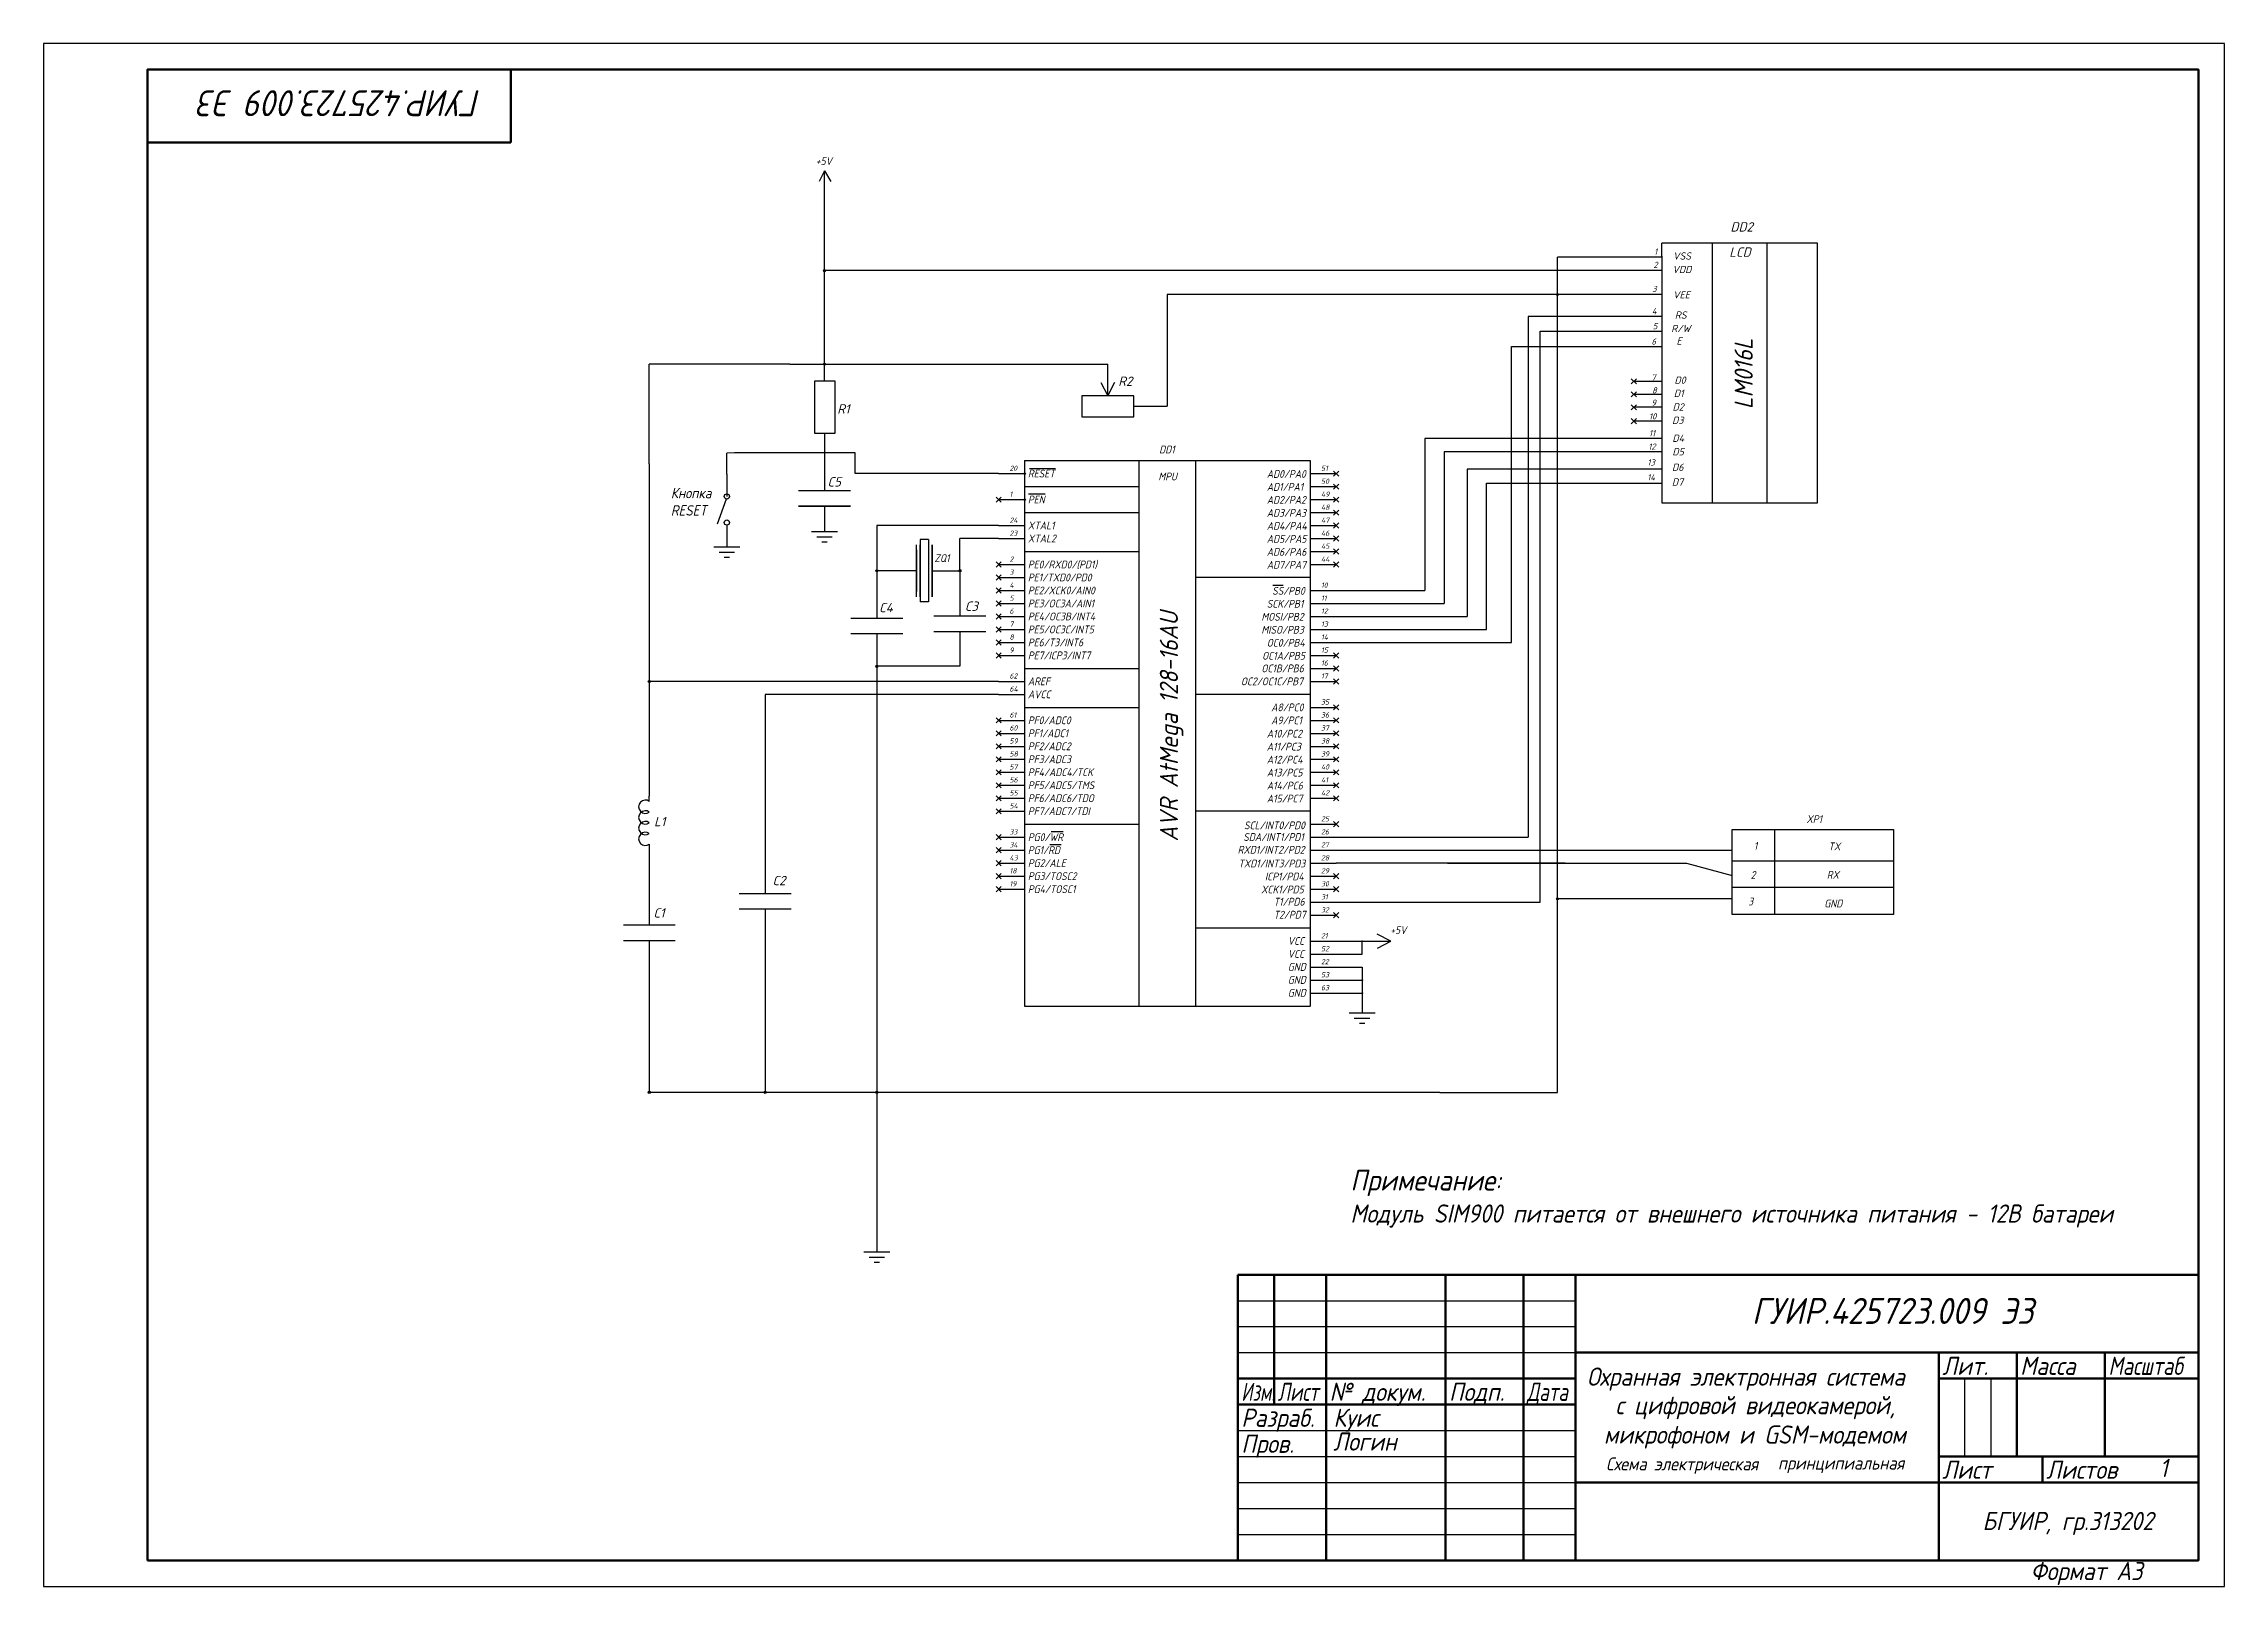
# Model space of a CAD drawing. Header units: millimetres. Extents: x 0 to 420, y 0 to 297.
import ezdxf

# ---------------------------------------------------------------- set-up
doc = ezdxf.new("R2010")
doc.units = ezdxf.units.MM
doc.header["$LTSCALE"] = 0.5
doc.styles.get("Standard").update_dxf_attribs({"font": 'isocpeui.ttf', "width": 0.9})

# ---------------------------------------------------------------- blocks, each defined once
blk = doc.blocks.new('Выключатель (разомкнутый)')
at = {"color": 7}
blk.add_line((0.027156, -0.00762), (0.264557, -0.092586), dxfattribs=at)
for centre in [(0, 0), (0.25, 0)]:
    blk.add_circle(centre, 0.025, dxfattribs=at)

msp = doc.modelspace()

# ---------------------------------------------------------------- hatches: boundary and pattern name
h = msp.add_hatch(color=256)
h.dxf.hatch_style = 1
h.set_gradient(color1=(255, 255, 255), tint=1, name='CYLINDER')
h.paths.add_polyline_path([(150.59, 253.77, 1), (150.19, 253.77, 1)])
h = msp.add_hatch(color=256)
h.dxf.hatch_style = 1
h.set_gradient(color1=(255, 255, 255), tint=1, name='CYLINDER')
h.paths.add_polyline_path([(291.75, 249.17, 1), (291.35, 249.17, 1)])
h = msp.add_hatch(color=256)
h.dxf.hatch_style = 1
h.set_gradient(color1=(255, 255, 255), tint=1, name='CYLINDER')
h.paths.add_polyline_path([(150.59, 235.78, 1), (150.19, 235.78, 1)])
h = msp.add_hatch(color=256)
h.dxf.hatch_style = 1
h.set_gradient(color1=(255, 255, 255), tint=1, name='CYLINDER')
h.paths.add_polyline_path([(160.67, 196, 1), (160.27, 196, 1)])
h = msp.add_hatch(color=256)
h.dxf.hatch_style = 1
h.set_gradient(color1=(255, 255, 255), tint=1, name='CYLINDER')
h.paths.add_polyline_path([(176.68, 196, 1), (176.28, 196, 1)])
h = msp.add_hatch(color=256)
h.dxf.hatch_style = 1
h.set_gradient(color1=(255, 255, 255), tint=1, name='CYLINDER')
h.paths.add_polyline_path([(160.67, 177.6, 1), (160.27, 177.6, 1)])
h = msp.add_hatch(color=256)
h.dxf.hatch_style = 1
h.set_gradient(color1=(255, 255, 255), tint=1, name='CYLINDER')
h.paths.add_polyline_path([(116.85, 174.69, 1), (116.45, 174.69, 1)])
h = msp.add_hatch(color=256)
h.dxf.hatch_style = 1
h.set_gradient(color1=(255, 255, 255), tint=1, name='CYLINDER')
h.paths.add_polyline_path([(291.75, 132.84, 1), (291.35, 132.84, 1)])
h = msp.add_hatch(color=256)
h.dxf.hatch_style = 1
h.set_gradient(color1=(255, 255, 255), tint=1, name='CYLINDER')
h.paths.add_polyline_path([(116.85, 95.58, 1), (116.45, 95.58, 1)])
h = msp.add_hatch(color=256)
h.dxf.hatch_style = 1
h.set_gradient(color1=(255, 255, 255), tint=1, name='CYLINDER')
h.paths.add_polyline_path([(139.15, 95.58, 1), (138.75, 95.58, 1)])
h = msp.add_hatch(color=256)
h.dxf.hatch_style = 1
h.set_gradient(color1=(255, 255, 255), tint=1, name='CYLINDER')
h.paths.add_polyline_path([(160.67, 95.58, 1), (160.27, 95.58, 1)])

# ---------------------------------------------------------------- linework, layer by layer
for p, q in [((20, 292.47), (90, 292.47)), ((90, 292.47), (90, 281.25)), ((150.39, 272.96), (149.38, 270.92)), ((150.39, 232.51), (150.39, 272.96)), ((150.39, 272.96), (151.59, 270.92)), ((291.55, 95.58), (291.55, 256.36)), ((311.66, 256.36), (291.55, 256.36)), ((311.66, 256.57), (311.66, 259.07)), ((341.66, 259.07), (311.66, 259.07)), ((311.66, 256.57), (311.66, 254.07)), ((321.38, 259.07), (321.38, 254.07)), ((331.88, 259.07), (331.88, 209.07)), ((341.66, 259.07), (338.66, 259.07)), ((341.66, 209.07), (341.66, 259.07)), ((311.66, 253.77), (150.39, 253.77)), ((311.66, 254.07), (311.66, 249.07)), ((321.38, 256.07), (321.38, 212.07)), ((321.38, 254.07), (321.38, 251.07)), ((321.38, 253.07), (321.38, 250.07)), ((331.88, 256.07), (331.88, 253.07)), ((311.66, 249.17), (216.39, 249.17)), ((216.39, 249.17), (216.39, 227.65)), ((311.66, 249.07), (311.66, 244.07)), ((321.38, 251.07), (321.38, 248.07)), ((321.38, 248.07), (321.38, 245.07)), ((311.66, 244.95), (285.94, 244.95)), ((285.94, 244.95), (285.94, 144.69)), ((311.66, 244.07), (311.66, 241.57)), ((321.38, 245.07), (321.38, 242.07)), ((288.2, 132.19), (288.2, 242.15)), ((288.2, 242.15), (311.66, 242.15)), ((311.66, 241.57), (311.66, 239.07)), ((321.38, 242.07), (321.38, 239.07)), ((116.65, 216.55), (116.65, 235.78)), ((143.72, 235.78), (116.65, 235.78)), ((143.72, 235.78), (204.97, 235.78)), ((204.97, 235.17), (204.97, 235.78)), ((282.72, 182.19), (282.72, 239.17)), ((282.72, 239.17), (311.66, 239.17)), ((311.66, 239.07), (311.66, 236.57)), ((311.66, 236.57), (311.66, 231.57)), ((321.38, 239.07), (321.38, 236.07)), ((321.38, 236.07), (321.38, 233.07)), ((150.46, 232.51), (148.46, 232.51)), ((148.46, 232.51), (148.46, 222.51)), ((152.46, 232.51), (150.46, 232.51)), ((152.46, 222.51), (152.46, 232.51)), ((203.64, 232.25), (204.97, 229.65)), ((204.97, 229.65), (204.97, 235.17)), ((204.97, 229.65), (206.33, 232.27)), ((306.77, 231.95), (305.77, 232.95)), ((305.77, 231.95), (306.77, 232.95)), ((311.66, 232.45), (306.27, 232.45)), ((311.66, 231.57), (311.66, 229.07)), ((321.38, 233.07), (321.38, 230.07)), ((199.97, 229.65), (199.97, 227.65)), ((209.97, 229.65), (199.97, 229.65)), ((199.97, 227.65), (199.97, 225.65)), ((209.97, 227.65), (209.97, 229.65)), ((209.97, 225.65), (209.97, 227.65)), ((209.97, 227.65), (216.39, 227.65)), ((306.77, 229.45), (305.77, 230.45)), ((305.77, 229.45), (306.77, 230.45)), ((306.77, 226.96), (305.77, 227.96)), ((305.77, 226.96), (306.77, 227.96)), ((311.66, 229.95), (306.27, 229.95)), ((311.66, 227.46), (306.27, 227.46)), ((311.66, 229.07), (311.66, 226.57)), ((321.38, 230.07), (321.38, 227.07)), ((321.38, 227.07), (321.38, 224.07)), ((199.97, 225.65), (209.97, 225.65)), ((306.77, 224.3), (305.77, 225.3)), ((305.77, 224.3), (306.77, 225.3)), ((311.66, 224.8), (306.27, 224.8)), ((311.66, 226.57), (311.66, 224.07)), ((311.66, 224.07), (311.66, 221.57)), ((321.38, 224.07), (321.38, 221.07)), ((133.06, 218.67), (131.58, 218.62)), ((131.58, 214.61), (131.58, 218.62)), ((156.32, 218.67), (133.06, 218.67)), ((148.46, 222.51), (150.46, 222.51)), ((150.39, 222.51), (150.39, 218.67)), ((150.39, 218.67), (150.39, 211.43)), ((150.46, 222.51), (152.46, 222.51)), ((156.32, 214.69), (156.32, 218.67)), ((265.99, 221.44), (265.99, 192.19)), ((311.66, 221.44), (265.99, 221.44)), ((311.66, 218.88), (269.75, 218.88)), ((269.75, 218.88), (269.75, 189.69)), ((311.66, 221.57), (311.66, 219.07)), ((311.66, 219.07), (311.66, 216.57)), ((321.38, 221.07), (321.38, 218.07)), ((116.65, 216.55), (116.65, 152.63)), ((131.58, 214.61), (131.58, 210.3)), ((178.97, 214.69), (156.32, 214.69)), ((183.93, 214.69), (178.97, 214.69)), ((183.93, 214.69), (188.93, 214.69)), ((188.93, 217.19), (188.93, 214.69)), ((188.93, 217.19), (210.93, 217.19)), ((188.93, 214.69), (188.93, 212.19)), ((189.9, 215.7), (194.89, 215.7)), ((210.93, 217.19), (221.93, 217.19)), ((210.93, 217.19), (210.93, 112.19)), ((221.93, 217.19), (243.93, 217.19)), ((221.93, 112.19), (221.93, 217.19)), ((243.93, 217.19), (243.93, 214.69)), ((243.93, 214.69), (243.93, 212.19)), ((243.93, 214.69), (248.93, 214.69)), ((249.43, 214.19), (248.43, 215.19)), ((248.43, 214.19), (249.43, 215.19)), ((274.18, 215.56), (274.18, 187.19)), ((311.66, 215.56), (274.18, 215.56)), ((311.66, 216.57), (311.66, 214.07)), ((321.38, 218.07), (321.38, 215.07)), ((321.38, 215.07), (321.38, 209.07)), ((145.39, 211.43), (155.39, 211.43)), ((184.43, 209.19), (183.43, 210.19)), ((183.43, 209.19), (184.43, 210.19)), ((188.93, 212.19), (188.93, 209.69)), ((188.93, 212.19), (210.93, 212.19)), ((189.65, 210.81), (192.91, 210.81)), ((243.93, 212.19), (243.93, 209.69)), ((243.93, 212.19), (248.93, 212.19)), ((249.43, 211.69), (248.43, 212.69)), ((248.43, 211.69), (249.43, 212.69)), ((249.43, 209.19), (248.43, 210.19)), ((248.43, 209.19), (249.43, 210.19)), ((277.86, 184.69), (277.86, 212.84)), ((277.86, 212.84), (311.66, 212.84)), ((311.66, 214.07), (311.66, 209.07)), ((321.38, 212.07), (321.38, 212.07)), ((155.39, 208.43), (145.39, 208.43)), ((145.39, 208.43), (155.39, 208.43)), ((150.39, 208.43), (150.39, 203.53)), ((183.93, 209.69), (188.93, 209.69)), ((188.93, 209.69), (188.93, 207.19)), ((188.93, 207.19), (188.93, 204.69)), ((188.93, 207.19), (210.93, 207.19)), ((243.93, 209.69), (243.93, 207.19)), ((243.93, 209.69), (248.93, 209.69)), ((243.93, 207.19), (243.93, 204.69)), ((243.93, 207.19), (248.93, 207.19)), ((249.43, 206.69), (248.43, 207.69)), ((248.43, 206.69), (249.43, 207.69)), ((311.66, 209.07), (341.66, 209.07)), ((131.58, 204.76), (131.58, 200.59)), ((147.89, 203.53), (152.89, 203.53)), ((148.89, 202.53), (151.89, 202.53)), ((178.65, 204.69), (160.47, 204.69)), ((160.47, 204.69), (160.47, 186.89)), ((170.4, 202), (168.8, 202)), ((168.8, 201.99), (168.8, 189.99)), ((170.4, 202), (170.4, 190)), ((180.13, 202.19), (176.48, 202.19)), ((176.48, 196), (176.48, 202.19)), ((183.93, 204.69), (178.65, 204.69)), ((183.93, 202.19), (180.13, 202.19)), ((183.93, 204.69), (188.93, 204.69)), ((183.93, 202.19), (188.93, 202.19)), ((188.93, 204.69), (188.93, 202.19)), ((188.93, 202.19), (188.93, 199.69)), ((243.93, 204.69), (243.93, 202.19)), ((243.93, 204.69), (248.93, 204.69)), ((243.93, 202.19), (243.93, 199.69)), ((243.93, 202.19), (248.93, 202.19)), ((249.43, 204.19), (248.43, 205.19)), ((248.43, 204.19), (249.43, 205.19)), ((249.43, 201.69), (248.43, 202.69)), ((248.43, 201.69), (249.43, 202.69)), ((129.08, 200.59), (134.08, 200.59)), ((130.08, 199.59), (133.08, 199.59)), ((131.08, 198.59), (132.08, 198.59)), ((131.58, 198.59), (131.85, 198.59)), ((149.89, 201.53), (150.89, 201.53)), ((150.39, 201.53), (150.66, 201.53)), ((168.1, 191), (168.1, 201)), ((168.1, 200), (168.1, 196)), ((168.8, 195.99), (168.8, 201)), ((171.1, 201), (171.1, 191)), ((171.1, 191), (171.1, 201)), ((184.43, 196.69), (183.43, 197.69)), ((183.43, 196.69), (184.43, 197.69)), ((188.93, 199.69), (188.93, 197.19)), ((188.93, 199.69), (210.93, 199.69)), ((243.93, 199.69), (243.93, 197.19)), ((243.93, 199.69), (248.93, 199.69)), ((249.43, 199.19), (248.43, 200.19)), ((248.43, 199.19), (249.43, 200.19)), ((249.43, 196.69), (248.43, 197.69)), ((248.43, 196.69), (249.43, 197.69)), ((168.1, 196), (160.47, 196)), ((168.1, 196), (168.1, 192)), ((168.8, 191), (168.8, 195.99)), ((171.1, 196), (176.48, 196)), ((176.48, 196), (176.48, 191.56)), ((184.43, 194.19), (183.43, 195.19)), ((183.43, 194.19), (184.43, 195.19)), ((183.93, 197.19), (188.93, 197.19)), ((183.93, 194.69), (188.93, 194.69)), ((188.93, 197.19), (188.93, 194.69)), ((188.93, 194.69), (188.93, 192.19)), ((243.93, 194.69), (221.93, 194.69)), ((236.73, 193.24), (238.72, 193.24)), ((243.93, 197.19), (243.93, 194.69)), ((243.93, 197.19), (248.93, 197.19)), ((243.93, 194.69), (243.93, 192.19)), ((170.4, 190), (168.8, 190)), ((176.48, 191.56), (176.48, 187.33)), ((184.43, 191.69), (183.43, 192.69)), ((183.43, 191.69), (184.43, 192.69)), ((184.43, 189.19), (183.43, 190.19)), ((183.43, 189.19), (184.43, 190.19)), ((183.93, 192.19), (188.93, 192.19)), ((183.93, 189.69), (188.93, 189.69)), ((188.93, 192.19), (188.93, 189.69)), ((188.93, 189.69), (188.93, 187.19)), ((243.93, 192.19), (243.93, 189.69)), ((243.93, 192.19), (248.93, 192.19)), ((243.93, 189.69), (243.93, 187.19)), ((243.93, 189.69), (248.93, 189.69)), ((248.93, 192.19), (265.99, 192.19)), ((248.93, 189.69), (269.75, 189.69)), ((155.47, 186.89), (165.47, 186.89)), ((171.48, 187.33), (181.48, 187.33)), ((184.43, 186.69), (183.43, 187.69)), ((183.43, 186.69), (184.43, 187.69)), ((184.43, 184.19), (183.43, 185.19)), ((183.43, 184.19), (184.43, 185.19)), ((183.93, 187.19), (188.93, 187.19)), ((188.93, 187.19), (188.93, 184.69)), ((243.93, 187.19), (243.93, 184.69)), ((243.93, 187.19), (248.93, 187.19)), ((248.93, 187.19), (274.18, 187.19)), ((155.47, 183.89), (165.47, 183.89)), ((160.47, 183.89), (160.47, 89.65)), ((160.47, 181.45), (160.47, 64.87)), ((171.48, 184.33), (181.48, 184.33)), ((176.48, 184.33), (176.48, 177.6)), ((184.43, 181.69), (183.43, 182.69)), ((183.43, 181.69), (184.43, 182.69)), ((183.93, 184.69), (188.93, 184.69)), ((183.93, 182.19), (188.93, 182.19)), ((188.93, 184.69), (188.93, 182.19)), ((188.93, 182.19), (188.93, 179.69)), ((243.93, 184.69), (243.93, 182.19)), ((243.93, 184.69), (248.93, 184.69)), ((243.93, 182.19), (243.93, 179.69)), ((243.93, 182.19), (248.93, 182.19)), ((248.93, 184.69), (269.75, 184.69)), ((248.93, 182.19), (265.99, 182.19)), ((265.99, 182.19), (282.72, 182.19)), ((269.75, 184.69), (277.86, 184.69)), ((176.48, 177.6), (160.47, 177.6)), ((184.43, 179.19), (183.43, 180.19)), ((183.43, 179.19), (184.43, 180.19)), ((183.93, 179.69), (188.93, 179.69)), ((188.93, 179.69), (188.93, 177.19)), ((188.93, 177.19), (188.93, 174.69)), ((188.93, 177.19), (210.93, 177.19)), ((243.93, 179.69), (243.93, 177.19)), ((243.93, 179.69), (248.93, 179.69)), ((243.93, 177.19), (243.93, 174.69)), ((243.93, 177.19), (248.93, 177.19)), ((249.43, 179.19), (248.43, 180.19)), ((248.43, 179.19), (249.43, 180.19)), ((249.43, 176.69), (248.43, 177.69)), ((248.43, 176.69), (249.43, 177.69)), ((183.93, 174.69), (116.65, 174.69)), ((183.93, 174.69), (188.93, 174.69)), ((188.93, 174.69), (188.93, 172.19)), ((243.93, 174.69), (243.93, 172.19)), ((243.93, 174.69), (248.93, 174.69)), ((249.43, 174.19), (248.43, 175.19)), ((248.43, 174.19), (249.43, 175.19)), ((183.93, 172.19), (138.95, 172.19)), ((138.95, 172.19), (138.95, 133.89)), ((183.93, 172.19), (188.93, 172.19)), ((188.93, 172.19), (188.93, 169.69)), ((188.93, 169.69), (188.93, 167.19)), ((188.93, 169.69), (210.93, 169.69)), ((243.93, 172.19), (221.93, 172.19)), ((243.93, 172.19), (243.93, 169.69)), ((243.93, 169.69), (243.93, 167.19)), ((243.93, 169.69), (248.93, 169.69)), ((249.43, 169.19), (248.43, 170.19)), ((248.43, 169.19), (249.43, 170.19)), ((184.43, 166.69), (183.43, 167.69)), ((183.43, 166.69), (184.43, 167.69)), ((184.43, 164.19), (183.43, 165.19)), ((183.43, 164.19), (184.43, 165.19)), ((183.93, 167.19), (188.93, 167.19)), ((183.93, 164.69), (188.93, 164.69)), ((188.93, 167.19), (188.93, 164.69)), ((188.93, 164.69), (188.93, 162.19)), ((243.93, 167.19), (243.93, 164.69)), ((243.93, 167.19), (248.93, 167.19)), ((243.93, 164.69), (243.93, 162.19)), ((243.93, 164.69), (248.93, 164.69)), ((249.43, 166.69), (248.43, 167.69)), ((248.43, 166.69), (249.43, 167.69)), ((249.43, 164.19), (248.43, 165.19)), ((248.43, 164.19), (249.43, 165.19)), ((184.43, 161.69), (183.43, 162.69)), ((183.43, 161.69), (184.43, 162.69)), ((184.43, 159.19), (183.43, 160.19)), ((183.43, 159.19), (184.43, 160.19)), ((183.93, 162.19), (188.93, 162.19)), ((183.93, 159.69), (188.93, 159.69)), ((188.93, 162.19), (188.93, 159.69)), ((188.93, 159.69), (188.93, 157.19)), ((243.93, 162.19), (243.93, 159.69)), ((243.93, 162.19), (248.93, 162.19)), ((243.93, 159.69), (243.93, 157.19)), ((243.93, 159.69), (248.93, 159.69)), ((249.43, 161.69), (248.43, 162.69)), ((248.43, 161.69), (249.43, 162.69)), ((249.43, 159.19), (248.43, 160.19)), ((248.43, 159.19), (249.43, 160.19)), ((184.43, 156.69), (183.43, 157.69)), ((183.43, 156.69), (184.43, 157.69)), ((183.93, 157.19), (188.93, 157.19)), ((188.93, 157.19), (188.93, 154.69)), ((243.93, 157.19), (243.93, 154.69)), ((243.93, 157.19), (248.93, 157.19)), ((249.43, 156.69), (248.43, 157.69)), ((248.43, 156.69), (249.43, 157.69)), ((184.43, 154.19), (183.43, 155.19)), ((183.43, 154.19), (184.43, 155.19)), ((184.43, 151.69), (183.43, 152.69)), ((183.43, 151.69), (184.43, 152.69)), ((183.93, 154.69), (188.93, 154.69)), ((183.93, 152.19), (188.93, 152.19)), ((188.93, 154.69), (188.93, 152.19)), ((188.93, 152.19), (188.93, 149.69)), ((243.93, 154.69), (243.93, 152.19)), ((243.93, 154.69), (248.93, 154.69)), ((243.93, 152.19), (243.93, 149.69)), ((243.93, 152.19), (248.93, 152.19)), ((249.43, 154.19), (248.43, 155.19)), ((248.43, 154.19), (249.43, 155.19)), ((249.43, 151.69), (248.43, 152.69)), ((248.43, 151.69), (249.43, 152.69)), ((184.43, 149.19), (183.43, 150.19)), ((183.43, 149.19), (184.43, 150.19)), ((183.93, 149.69), (188.93, 149.69)), ((188.93, 149.69), (188.93, 147.19)), ((188.93, 147.19), (188.93, 144.69)), ((188.93, 147.19), (210.93, 147.19)), ((243.93, 149.69), (221.93, 149.69)), ((243.93, 149.69), (243.93, 147.19)), ((243.93, 147.19), (243.93, 144.69)), ((243.93, 147.19), (248.93, 147.19)), ((249.43, 146.69), (248.43, 147.69)), ((248.43, 146.69), (249.43, 147.69)), ((116.65, 143.35), (116.65, 127.81)), ((184.43, 144.19), (183.43, 145.19)), ((183.43, 144.19), (184.43, 145.19)), ((183.93, 144.69), (188.93, 144.69)), ((188.93, 144.69), (188.93, 142.19)), ((193.8, 143.28), (195.99, 143.28)), ((194.03, 145.79), (196.37, 145.79)), ((243.93, 144.69), (243.93, 142.19)), ((243.93, 144.69), (248.93, 144.69)), ((248.93, 144.69), (285.94, 144.69)), ((333.37, 146.21), (333.37, 129.79)), ((184.43, 141.69), (183.43, 142.69)), ((183.43, 141.69), (184.43, 142.69)), ((184.43, 139.19), (183.43, 140.19)), ((183.43, 139.19), (184.43, 140.19)), ((183.93, 142.19), (188.93, 142.19)), ((183.93, 139.69), (188.93, 139.69)), ((188.93, 142.19), (188.93, 139.69)), ((188.93, 139.69), (188.93, 137.19)), ((243.93, 142.19), (243.93, 139.69)), ((243.93, 142.19), (248.93, 142.19)), ((243.93, 139.69), (243.93, 137.19)), ((243.93, 139.69), (248.93, 139.69)), ((248.93, 142.19), (325.21, 142.19)), ((293.03, 139.69), (248.93, 139.69)), ((270.38, 139.69), (316.42, 139.69)), ((316.42, 139.69), (325.21, 137.34)), ((325.21, 140.16), (356.3, 140.16)), ((184.43, 136.69), (183.43, 137.69)), ((183.43, 136.69), (184.43, 137.69)), ((184.43, 134.19), (183.43, 135.19)), ((183.43, 134.19), (184.43, 135.19)), ((183.93, 137.19), (188.93, 137.19)), ((183.93, 134.69), (188.93, 134.69)), ((188.93, 137.19), (188.93, 134.69)), ((188.93, 134.69), (188.93, 132.19)), ((243.93, 137.19), (243.93, 134.69)), ((243.93, 137.19), (248.93, 137.19)), ((243.93, 134.69), (243.93, 132.19)), ((243.93, 134.69), (248.93, 134.69)), ((249.43, 136.69), (248.43, 137.69)), ((248.43, 136.69), (249.43, 137.69)), ((249.43, 134.19), (248.43, 135.19)), ((248.43, 134.19), (249.43, 135.19)), ((325.21, 135.05), (356.3, 135.05)), ((133.95, 133.89), (143.95, 133.89)), ((133.95, 130.89), (143.95, 130.89)), ((138.95, 130.89), (138.95, 95.58)), ((188.93, 132.19), (188.93, 129.69)), ((243.93, 132.19), (243.93, 129.69)), ((243.93, 132.19), (248.93, 132.19)), ((248.93, 132.19), (288.2, 132.19)), ((325.21, 132.84), (291.55, 132.84)), ((111.65, 127.81), (121.65, 127.81)), ((188.93, 129.69), (188.93, 127.19)), ((188.93, 127.19), (188.93, 124.69)), ((243.93, 127.19), (221.93, 127.19)), ((243.93, 129.69), (243.93, 127.19)), ((243.93, 129.69), (248.93, 129.69)), ((243.93, 127.19), (243.93, 124.69)), ((249.43, 129.19), (248.43, 130.19)), ((248.43, 129.19), (249.43, 130.19)), ((259.47, 124.69), (256.86, 126.05)), ((111.65, 124.81), (121.65, 124.81)), ((116.65, 124.81), (116.65, 95.58)), ((188.93, 124.69), (188.93, 122.19)), ((188.93, 122.19), (188.93, 119.69)), ((243.93, 124.69), (243.93, 122.19)), ((243.93, 124.69), (248.93, 124.69)), ((243.93, 122.19), (243.93, 119.69)), ((243.93, 122.19), (248.93, 122.19)), ((248.93, 124.69), (259.47, 124.69)), ((248.93, 122.19), (253.93, 122.19)), ((253.93, 122.19), (253.93, 124.69)), ((256.87, 123.36), (259.47, 124.69)), ((188.93, 119.69), (188.93, 117.19)), ((243.93, 119.69), (243.93, 117.19)), ((243.93, 119.69), (248.93, 119.69)), ((248.93, 119.69), (253.93, 119.69)), ((253.93, 119.69), (253.93, 114.69)), ((188.93, 117.19), (188.93, 114.69)), ((188.93, 114.69), (188.93, 112.19)), ((243.93, 117.19), (243.93, 114.69)), ((243.93, 117.19), (248.93, 117.19)), ((243.93, 114.69), (243.93, 112.19)), ((243.93, 114.69), (248.93, 114.69)), ((248.93, 117.19), (253.93, 117.19)), ((248.93, 114.69), (253.93, 114.69)), ((253.93, 114.69), (253.93, 110.87)), ((188.93, 112.19), (210.93, 112.19)), ((210.93, 112.19), (221.93, 112.19)), ((221.93, 112.19), (243.93, 112.19)), ((251.43, 110.87), (256.43, 110.87)), ((252.43, 109.87), (255.43, 109.87)), ((253.43, 108.87), (254.43, 108.87)), ((253.93, 108.87), (254.2, 108.87)), ((138.38, 95.58), (116.65, 95.58)), ((268.9, 95.58), (138.18, 95.58)), ((268.9, 95.58), (291.55, 95.58)), ((157.97, 64.87), (162.97, 64.87)), ((158.97, 63.87), (161.97, 63.87)), ((159.97, 62.87), (160.97, 62.87)), ((160.47, 62.87), (160.74, 62.87)), ((365, 45.47), (365, 40.47))]:
    msp.add_line(p, q)
at = {"lineweight": 60}
for p, q in [((90, 292.47), (90, 278.47)), ((90, 278.47), (20, 278.47)), ((415, 60.47), (230, 60.47)), ((230, 5.47), (230, 60.47)), ((237, 60.47), (237, 35.47)), ((247, 5.47), (247, 60.47)), ((270, 60.47), (270, 5.47)), ((285, 5.47), (285, 60.47)), ((295, 60.47), (295, 5.47)), ((295, 45.47), (415, 45.47)), ((365, 5.47), (365, 45.47)), ((380, 45.47), (380, 25.47)), ((397, 25.47), (397, 45.47)), ((230, 40.47), (295, 40.47)), ((365, 40.47), (415, 40.47)), ((230, 35.47), (295, 35.47)), ((365, 25.47), (415, 25.47)), ((385, 20.47), (385, 25.47)), ((295, 20.47), (415, 20.47))]:
    msp.add_line(p, q, dxfattribs=at)
at = {"color": 7}
msp.add_line((116.65, 151.6), (116.65, 152.63), dxfattribs=at)
at = {"lineweight": -3}
for p, q in [((230, 55.47), (295, 55.47)), ((230, 50.47), (295, 50.47)), ((230, 45.47), (295, 45.47)), ((370, 25.47), (370, 40.47)), ((375, 40.47), (375, 25.47)), ((230, 30.47), (295, 30.47)), ((230, 25.47), (295, 25.47)), ((230, 20.47), (295, 20.47)), ((230, 15.47), (295, 15.47)), ((230, 10.47), (295, 10.47))]:
    msp.add_line(p, q, dxfattribs=at)
at = {"color": 7, "lineweight": 60}
msp.add_lwpolyline([(20, 5.47), (415, 5.47), (415, 292.47), (20, 292.47)], close=True, dxfattribs=at)
msp.add_lwpolyline([(325.21, 146.21), (356.3, 146.21), (356.3, 129.79), (325.21, 129.79)], close=True)
for centre, radius in [((150.39, 253.77), 0.2), ((291.55, 249.17), 0.2), ((150.39, 235.78), 0.2), ((188.93, 214.69), 0.162), ((188.93, 209.69), 0.162), ((160.47, 196), 0.2), ((176.48, 196), 0.2), ((160.47, 177.6), 0.2), ((116.65, 174.69), 0.2), ((291.55, 132.84), 0.2), ((253.93, 124.69), 0.0796), ((253.93, 117.19), 0.0796), ((253.93, 114.69), 0.0796), ((116.65, 95.58), 0.2), ((138.95, 95.58), 0.2), ((160.47, 95.58), 0.2)]:
    msp.add_circle(centre, radius)
at = {"color": 7}
for centre in [(115.88, 150.57), (115.88, 148.51), (115.88, 146.45), (115.88, 144.38)]:
    msp.add_arc(centre, 1.29, 53.1301, 306.8699, dxfattribs=at)
at = {"layer": 'Defpoints', "color": 7}
msp.add_lwpolyline([(0, 0.47), (420, 0.47), (420, 297.47), (0, 297.47)], close=True, dxfattribs=at)

# ---------------------------------------------------------------- block references
at = {"xscale": 20.13314206990415, "yscale": 20.13314206990415, "zscale": 20.13314206990415, "rotation": 270}
msp.add_blockref('Выключатель (разомкнутый)', (131.58, 210.3), dxfattribs=at)

# ---------------------------------------------------------------- texts
at = {"lineweight": -3, "width": 0.9}
msp.add_text('ГУИР.425723.009 Э3', height=5, rotation=180, dxfattribs=at).set_placement((84.3, 288.51))
for s, height, p in [('DD2', 1.8, (324.87, 261.3)), ('1', 1.2, (310.16, 256.81)), ('VSS', 1.4, (313.8, 255.89)), ('LCD', 1.8, (324.64, 256.44)), ('2', 1.2, (310.03, 254.28)), ('VDD', 1.4, (313.68, 253.29)), ('3', 1.2, (309.79, 249.64)), ('VEE', 1.4, (313.8, 248.41)), ('4', 1.2, (309.74, 245.37)), ('5', 1.2, (309.91, 242.5)), ('RS', 1.4, (314.16, 244.52)), ('6', 1.2, (309.67, 239.53)), ('R/W', 1.4, (313.46, 241.93)), ('E', 1.4, (314.48, 239.53)), ('R2', 1.8, (206.97, 231.58)), ('8', 1.2, (309.76, 230.12)), ('7', 1.2, (309.65, 232.64)), ('D0', 1.4, (314.08, 231.99)), ('R1', 1.8, (152.85, 226.25)), ('9', 1.2, (309.65, 227.75)), ('D2', 1.4, (313.72, 226.83)), ('D1', 1.4, (313.96, 229.46)), ('11', 1.2, (309.17, 221.88)), ('10', 1.2, (309.18, 225.12)), ('D3', 1.4, (313.64, 224.27)), ('12', 1.2, (309.04, 219.29)), ('D4', 1.4, (313.68, 220.81)), ('D5', 1.4, (313.68, 218.2)), ('14', 1.2, (308.83, 213.37)), ('13', 1.2, (308.87, 216.25)), ('D6', 1.4, (313.61, 215.22)), ('C5', 1.8, (150.97, 212.21)), ('D7', 1.4, (313.59, 212.37)), ('C4', 1.8, (160.9, 188.01)), ('С3', 1.8, (177.48, 188.27)), ('L1', 1.8, (117.57, 146.81)), ('С2', 1.8, (140.44, 135.45)), ('С1', 1.8, (117.5, 129.22))]:
    msp.add_text(s, height=height).set_placement(p)
at = {"lineweight": -3}
for s, height, width, p in [('ГУИР.425723.009 Э3', 5, 0.9, (328.98, 51)), ('Охранная электронная система', 3.5, 0.9, (297.23, 39.1)), ('Лит.', 3.5, 0.9, (365.67, 41.18)), ('Масса', 3.5, 0.9, (380.67, 41.18)), ('Масштаб', 3.5, 0.8, (397.67, 41.18)), ('Изм.', 3.5, 0.7, (230.67, 36.18)), ('Лист', 3.5, 0.75, (237.67, 36.18)), ('№ докум.', 3.5, 0.9, (247.67, 36.18)), ('Подп.', 3.5, 0.9, (270.67, 36.18)), ('Дата', 3.5, 0.75, (285.67, 36.18)), ('Разраб.', 3.5, 0.9, (230.67, 31.18)), ('Куис', 3.5, 0.9, (248.41, 31.18)), ('с цифровой видеокамерой, ', 3.5, 0.9, (302.73, 33.6)), ('Пров.', 3.5, 0.9, (230.67, 26.18)), ('Логин', 3.5, 0.9, (248.38, 26.6)), ('микрофоном и GSM-модемом', 3.5, 0.9, (300.49, 27.95)), ('Схема электрическая ', 2.5, 0.9, (300.91, 22.8)), ('принципиальная', 2.5, 0.9, (334.01, 22.96)), ('Лист', 3.5, 0.9, (365.67, 21.18)), ('Листов', 3.5, 0.9, (385.67, 21.18)), ('БГУИР, гр.313202', 3.5, 0.9, (373.41, 11.31))]:
    msp.add_text(s, height=height, dxfattribs=dict(at, width=width)).set_placement(p)
at = {"linetype": 'Continuous', "lineweight": 70, "width": 0.9}
msp.add_text('Формат А3', height=3.5, dxfattribs=at).set_placement((382.66, 1.68))
at = {"attachment_point": 1}
for s, width, gutter_width, heights, insert, char_height in [('+5V', 14.2441, 50, [0], (148.72, 275.61), 1.5), ('DD1', 5.7483, 50, [0], (214.85, 220.09), 1.5), ('20', 14.2441, 50, [0], (186.02, 216.23), 1), ('RESET', 14.2441, 50, [0], (189.56, 215.45), 1.5), ('MPU', 5.7483, 50, [0], (214.69, 214.89), 1.5), ('AD0/PA0', 14.2441, 50, [0], (235.57, 215.38), 1.5), ('51', 14.2441, 50, [0], (246.02, 216.23), 1), ('Кнопка^JRESET', 8.9142, 50, [0], (120.8, 211.95), 2), ('1', 14.2441, 50, [0], (186.02, 211.23), 1), ('PEN', 14.2441, 50, [0], (189.56, 210.45), 1.5), ('AD1/PA1', 14.2441, 50, [0], (235.57, 212.88), 1.5), ('AD2/PA2', 14.2441, 50, [0], (235.57, 210.38), 1.5), ('50', 14.2441, 50, [0], (246.02, 213.73), 1), ('49', 14.2441, 50, [0], (246.02, 211.23), 1), ('24', 14.2441, 50, [0], (186.02, 206.23), 1), ('AD3/PA3', 14.2441, 50, [0], (235.57, 207.88), 1.5), ('48', 14.2441, 50, [0], (246.02, 208.73), 1), ('47', 14.2441, 50, [0], (246.02, 206.23), 1), ('23', 14.2441, 50, [0], (186.02, 203.73), 1), ('XTAL1', 14.2441, 50, [0], (189.56, 205.45), 1.5), ('XTAL2', 14.2441, 50, [0], (189.56, 202.95), 1.5), ('AD4/PA4', 14.2441, 50, [0], (235.57, 205.38), 1.5), ('AD5/PA5', 14.2441, 50, [0], (235.57, 202.88), 1.5), ('46', 14.2441, 50, [0], (246.02, 203.73), 1), ('ZQ1', 14.2441, 50, [0], (171.56, 199.18), 1.5), ('2', 14.2441, 50, [0], (186.02, 198.73), 1), ('PE0/RXD0/(PD1)', 14.2441, 50, [0], (189.56, 197.95), 1.5), ('AD6/PA6', 14.2441, 50, [0], (235.57, 200.38), 1.5), ('AD7/PA7', 14.2441, 50, [0], (235.57, 197.88), 1.5), ('45', 14.2441, 50, [0], (246.02, 201.23), 1), ('44', 14.2441, 50, [0], (246.02, 198.73), 1), ('3', 14.2441, 50, [0], (186.02, 196.23), 1), ('4', 14.2441, 50, [0], (186.02, 193.73), 1), ('PE1/TXD0/PD0', 14.2441, 50, [0], (189.56, 195.45), 1.5), ('10', 14.2441, 50, [0], (246.02, 193.73), 1), ('5', 14.2441, 50, [0], (186.02, 191.23), 1), ('PE2/XCK0/AIN0', 14.2441, 50, [0], (189.56, 192.95), 1.5), ('PE3/OC3A/AIN1', 14.2441, 50, [0], (189.56, 190.45), 1.5), ('SCK/PB1', 14.2441, 50, [0], (235.57, 190.38), 1.5), ('SS/PB0', 14.2441, 50, [0], (236.61, 192.88), 1.5), ('11', 14.2441, 50, [0], (246.02, 191.23), 1), ('6', 14.2441, 50, [0], (186.02, 188.73), 1), ('7', 14.2441, 50, [0], (186.02, 186.23), 1), ('PE4/OC3B/INT4', 14.2441, 50, [0], (189.56, 187.95), 1.5), ('PE5/OC3C/INT5', 14.2441, 50, [0], (189.56, 185.45), 1.5), ('MOSI/PB2', 14.2441, 50, [0], (234.53, 187.88), 1.5), ('MISO/PB3', 14.2441, 50, [0], (234.53, 185.38), 1.5), ('12', 14.2441, 50, [0], (246.02, 188.73), 1), ('13', 14.2441, 50, [0], (246.02, 186.23), 1), ('8', 14.2441, 50, [0], (186.02, 183.73), 1), ('9', 14.2441, 50, [0], (186.02, 181.23), 1), ('PE6/T3/INT6', 14.2441, 50, [0], (189.56, 182.95), 1.5), ('OC0/PB4', 14.2441, 50, [0], (235.57, 182.88), 1.5), ('14', 14.2441, 50, [0], (246.02, 183.73), 1), ('15', 14.2441, 50, [0], (246.02, 181.23), 1), ('PE7/ICP3/INT7', 14.2441, 50, [0], (189.56, 180.45), 1.5), ('OC1B/PB6', 14.2441, 50, [0], (234.53, 177.95), 1.5), ('OC1A/PB5', 14.2441, 50, [0], (234.68, 180.38), 1.5), ('16', 14.2441, 50, [0], (246.02, 178.73), 1), ('62', 14.2441, 50, [0], (186.02, 176.23), 1), ('64', 14.2441, 50, [0], (186.02, 173.73), 1), ('AREF', 14.2441, 50, [0], (189.56, 175.45), 1.5), ('AVCC', 14.2441, 50, [0], (189.56, 172.95), 1.5), ('OC2/OC1C/PB7', 14.2441, 50, [0], (230.59, 175.45), 1.5), ('17', 14.2441, 50, [0], (246.02, 176.23), 1), ('61', 14.2441, 50, [0], (186.02, 168.73), 1), ('A8/PC0', 14.2441, 50, [0], (236.42, 170.44), 1.5), ('35', 14.2441, 50, [0], (246.02, 171.23), 1), ('36', 14.2441, 50, [0], (246.02, 168.73), 1), ('60', 14.2441, 50, [0], (186.02, 166.23), 1), ('PF0/ADC0', 14.2441, 50, [0], (189.56, 167.95), 1.5), ('PF1/ADC1', 14.2441, 50, [0], (189.56, 165.45), 1.5), ('A10/PC2', 14.2441, 50, [0], (235.57, 165.38), 1.5), ('A9/PC1', 14.2441, 50, [0], (236.42, 167.94), 1.5), ('37', 14.2441, 50, [0], (246.02, 166.23), 1), ('59', 14.2441, 50, [0], (186.02, 163.73), 1), ('58', 14.2441, 50, [0], (186.02, 161.23), 1), ('PF2/ADC2', 14.2441, 50, [0], (189.56, 162.95), 1.5), ('PF3/ADC3', 14.2441, 50, [0], (189.56, 160.45), 1.5), ('A11/PC3', 14.2441, 50, [0], (235.57, 162.88), 1.5), ('A12/PC4', 14.2441, 50, [0], (235.57, 160.38), 1.5), ('38', 14.2441, 50, [0], (246.02, 163.73), 1), ('39', 14.2441, 50, [0], (246.02, 161.23), 1), ('57', 14.2441, 50, [0], (186.02, 158.73), 1), ('56', 14.2441, 50, [0], (186.02, 156.23), 1), ('PF4/ADC4/TCK', 14.2441, 50, [0], (189.56, 157.95), 1.5), ('PF5/ADC5/TMS', 14.2441, 50, [0], (189.56, 155.45), 1.5), ('A13/PC5', 14.2441, 50, [0], (235.57, 157.88), 1.5), ('40', 14.2441, 50, [0], (246.02, 158.73), 1), ('41', 14.2441, 50, [0], (246.02, 156.23), 1), ('55', 14.2441, 50, [0], (186.02, 153.73), 1), ('54', 14.2441, 50, [0], (186.02, 151.23), 1), ('PF6/ADC6/TDO', 14.2441, 50, [0], (189.56, 152.95), 1.5), ('A14/PC6', 14.2441, 50, [0], (235.57, 155.38), 1.5), ('A15/PC7', 14.2441, 50, [0], (235.57, 152.88), 1.5), ('42', 14.2441, 50, [0], (246.02, 153.73), 1), ('PF7/ADC7/TDI', 14.2441, 50, [0], (189.56, 150.45), 1.5), ('SCL/INT0/PD0', 14.2441, 50, [0], (231.19, 147.73), 1.5), ('25', 14.2441, 50, [0], (246.02, 148.73), 1), ('XP1', 5.7483, 50, [0], (339.51, 148.94), 1.5), ('33', 14.2441, 50, [0], (186.02, 146.23), 1), ('34', 14.2441, 50, [0], (186.02, 143.73), 1), ('PG0/WR', 14.2441, 50, [0], (189.56, 145.45), 1.5), ('PG1/RD', 14.2441, 50, [0], (189.56, 142.95), 1.5), ('RXD1/INT2/PD2', 14.2441, 50, [0], (229.96, 143.03), 1.5), ('SDA/INT1/PD1', 14.2441, 50, [0], (231.04, 145.48), 1.5), ('26', 14.2441, 50, [0], (246.02, 146.23), 1), ('27', 14.2441, 50, [0], (246.02, 143.73), 1), ('1', 14.2441, 50, [0], (329.38, 143.79), 1.5), ('TX', 14.2441, 50, [0], (343.74, 143.68), 1.5), ('43', 14.2441, 50, [0], (186.02, 141.23), 1), ('18', 14.2441, 50, [0], (186.02, 138.73), 1), ('PG2/ALE', 14.2441, 50, [0], (189.56, 140.45), 1.5), ('TXD1/INT3/PD3', 14.2441, 50, [0], (230.1, 140.38), 1.5), ('28', 14.2441, 50, [0], (246.02, 141.23), 1), ('29', 14.2441, 50, [0], (246.02, 138.73), 1), ('19', 14.2441, 50, [0], (186.02, 136.23), 1), ('PG3/TOSC2', 14.2441, 50, [0], (189.56, 137.95), 1.5), ('PG4/TOSC1', 14.2441, 50, [0], (189.56, 135.45), 1.5), ('XCK1/PD5', 14.2441, 50, [0], (234.48, 135.38), 1.5), ('ICP1/PD4', 14.2441, 50, [0], (235.22, 137.88), 1.5), ('30', 14.2441, 50, [0], (246.02, 136.23), 1), ('2', 14.2441, 50, [0], (328.77, 138.17), 1.5), ('RX', 14.2441, 50, [0], (343.43, 138.2), 1.5), ('T1/PD6', 14.2441, 50, [0], (236.89, 133.03), 1.5), ('T2/PD7', 14.2441, 50, [0], (236.89, 130.53), 1.5), ('31', 14.2441, 50, [0], (246.02, 133.73), 1), ('32', 14.2441, 50, [0], (246.02, 131.23), 1), ('3', 14.2441, 50, [0], (328.31, 133.08), 1.5), ('GND', 14.2441, 50, [0], (342.95, 132.7), 1.5), ('21', 14.2441, 50, [0], (246.02, 126.23), 1), ('+5V', 14.2441, 50, [0], (259.36, 127.56), 1.5), ('VCC', 14.2441, 50, [0], (239.62, 125.47), 1.5), ('VCC', 14.2441, 50, [0], (239.62, 122.97), 1.5), ('52', 14.2441, 50, [0], (246.02, 123.73), 1), ('GND', 14.2441, 50, [0], (239.62, 120.47), 1.5), ('GND', 14.2441, 50, [0], (239.62, 117.97), 1.5), ('22', 14.2441, 50, [0], (246.02, 121.23), 1), ('53', 14.2441, 50, [0], (246.02, 118.73), 1), ('GND', 14.2441, 50, [0], (239.62, 115.47), 1.5), ('63', 14.2441, 50, [0], (246.02, 116.23), 1), ('\\pi-12,l16,t16;Примечание:\\P{\\H0.875x;Модуль SIM900 питается от внешнего источника питания - 12В батареи }', 182.0436, 20, [115], (247.67, 80.67), 4)]:
    msp.add_mtext_dynamic_manual_height_columns(s, width=width, gutter_width=gutter_width, heights=heights, dxfattribs=dict(at, insert=insert, char_height=char_height))
at = {"char_height": 3.5, "attachment_point": 1, "rotation": 90}
for s, width, insert in [('LM016L ', 49.9047, (325.67, 227.1)), ('AVR AtMega 128-16AU', 73.715, (214.97, 143.87))]:
    msp.add_mtext_dynamic_manual_height_columns(s, width=width, gutter_width=50, heights=[0], dxfattribs=dict(at, insert=insert))
at = {"insert": (407.52, 25.03), "char_height": 3.5, "attachment_point": 1}
msp.add_mtext('1', dxfattribs=at)

doc.saveas('drawing.dxf')
